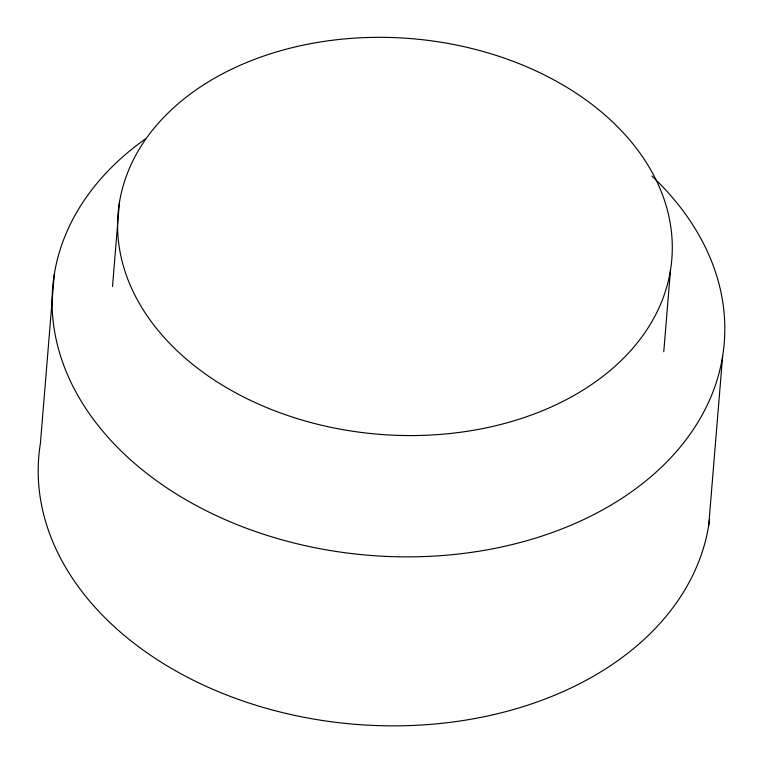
<?xml version="1.0" encoding="UTF-8"?>
<svg xmlns="http://www.w3.org/2000/svg" width="763" height="763" viewBox="0 0 763 763"><rect width="100%" height="100%" fill="white"/><g stroke="black" fill="none" stroke-linecap="round" stroke-linejoin="round"><path stroke-width="1.14" d="M54.287 274.413L40.391 443.408A336.922 240.717 4.7 0 0 340.212 722.847A336.922 240.717 4.7 0 0 709.561 519.479M112.504 286.564L119.4 202.672M663.772 351.743L670.477 270.216A277.808 198.485 4.7 0 0 284.618 49.614A277.808 198.485 4.7 0 0 229.72 389.511A277.808 198.485 4.7 0 0 670.477 270.216M708.713 525.316L722.609 356.331M651.917 176.043A336.922 240.717 4.7 0 1 609.379 506.05A336.922 240.717 4.7 0 1 145.17 472.135A336.922 240.717 4.7 0 1 145.275 139.028"/></g></svg>
